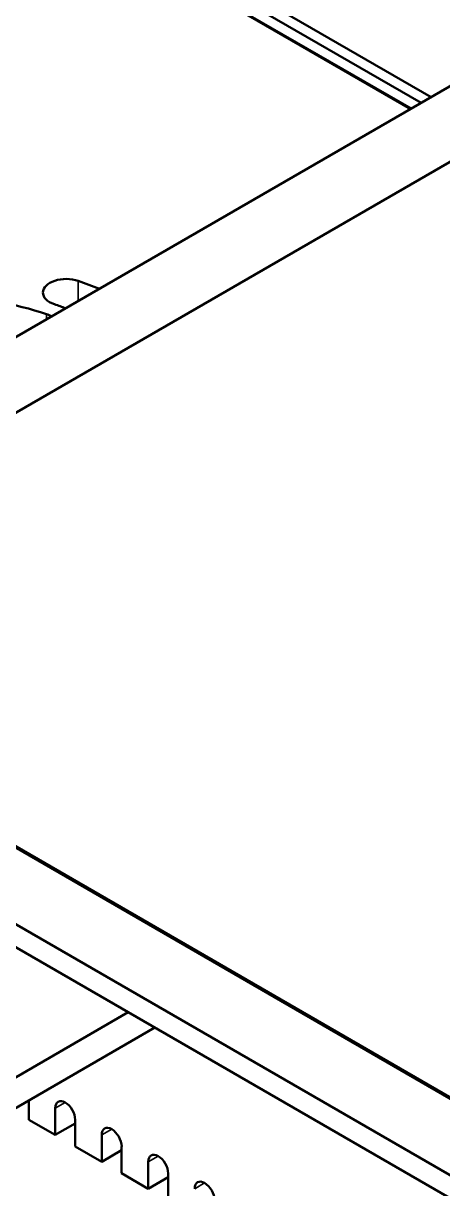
# Model space of a CAD drawing. Header units: millimetres. Extents: x -2015 to 3360, y -4745 to 2376.
# Drawn here: x 1546.8 to 1591.5, y 817.9 to 941.9 of the extents above; entities that cross this region are included whole.
import ezdxf

# ---------------------------------------------------------------- set-up
doc = ezdxf.new("R2010")
doc.units = ezdxf.units.MM
doc.header["$LTSCALE"] = 8
doc.layers.add('Visible (ISO)', color=7, linetype='Continuous', lineweight=50)
doc.layers.add('Visible Narrow (ISO)', color=7, linetype='Continuous', lineweight=35)

msp = doc.modelspace()

# ---------------------------------------------------------------- linework, layer by layer
at = {"layer": 'Visible (ISO)'}
for p, q in [((1698.67, 996.65), (1499.88, 881.88)), ((1705.63, 992.63), (1506.02, 877.38)), ((1558.35, 951.24), (1589.18, 933.44)), ((1589.18, 933.44), (1558.35, 951.24)), ((1590.25, 934.05), (1560.48, 951.24)), ((1558.35, 950.01), (1588.12, 932.83)), ((1558.35, 949.93), (1588.05, 932.78)), ((1491.88, 877.26), (1716.03, 747.85)), ((1506.02, 877.38), (1715.04, 756.71)), ((1506.02, 877.26), (1715.04, 756.58)), ((1491.88, 874.81), (1716.03, 745.4)), ((1540.32, 826.43), (1558, 836.64)), ((1560.82, 835.01), (1540.32, 823.17)), ((1547.39, 827.25), (1547.39, 825.21)), ((1550.22, 826.44), (1550.22, 823.58)), ((1547.39, 825.21), (1550.22, 823.58)), ((1552.34, 825.21), (1552.34, 822.35)), ((1550.22, 823.58), (1552.34, 824.8)), ((1555.17, 823.58), (1555.17, 820.72)), ((1552.34, 822.35), (1555.17, 820.72)), ((1555.17, 820.72), (1557.29, 821.95)), ((1557.29, 822.35), (1557.29, 819.5)), ((1560.12, 820.72), (1560.12, 817.86)), ((1557.29, 819.5), (1560.12, 817.86)), ((1560.12, 817.86), (1562.24, 819.09)), ((1562.24, 819.5), (1562.24, 816.64))]:
    msp.add_line(p, q, dxfattribs=at)
for centre, major_axis, start_param, end_param in [((1551.4, 913.25), (-2.5, 0), 4.184737, 7.32633), ((1538.56, 900.53), (-28, 0), 4.088405, 4.184737), ((1538.56, 900.53), (-21, 0), 4.176916, 4.724263), ((1538.56, 900.53), (23, 0), 0.982321, 1.043144), ((1548, 909.72), (-2.5, 0), 3.896734, 4.176916), ((1551.28, 825.82), (-0.75, 1.3), 3.926991, 7.068583), ((1556.23, 822.97), (-0.75, 1.3), 3.926991, 7.068583), ((1561.18, 820.11), (-0.75, 1.3), 3.926991, 7.068583), ((1566.13, 817.25), (-0.75, 1.3), 3.926991, 7.068583)]:
    msp.add_ellipse(centre, major_axis=major_axis, ratio=0.57735, start_param=start_param, end_param=end_param, dxfattribs=at)
at = {"layer": 'Visible Narrow (ISO)'}
for p, q in [((1552.65, 912.35), (1552.65, 914.5)), ((1549.27, 910.39), (1549.27, 910.96)), ((1551.28, 827.05), (1550.22, 826.44)), ((1556.23, 824.19), (1555.17, 823.58)), ((1561.18, 821.33), (1560.12, 820.72)), ((1566.13, 818.48), (1565.07, 817.86))]:
    msp.add_line(p, q, dxfattribs=at)

doc.saveas('drawing.dxf')
